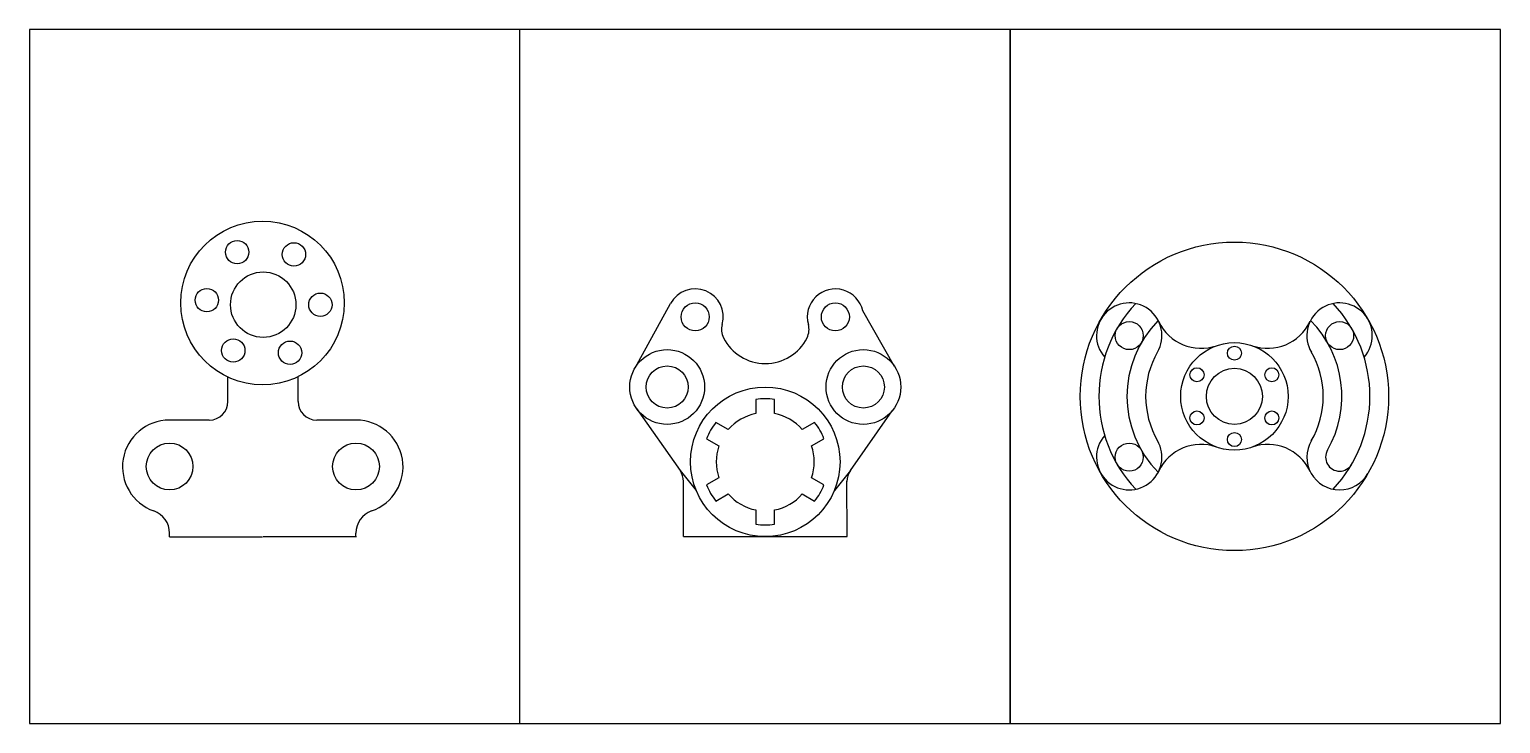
# Model space of a CAD drawing. Header units: millimetres. Extents: x 0 to 630, y 0 to 297.
import ezdxf

# ---------------------------------------------------------------- set-up
doc = ezdxf.new("R2010")
doc.units = ezdxf.units.MM

# ---------------------------------------------------------------- blocks, each defined once
blk = doc.blocks.new('*U2')
blk.add_circle((0, 0), 5)
blk = doc.blocks.new('*U3')
at = {"color": 0, "linetype": 'ByBlock', "lineweight": -2, "transparency": 16777216}
for p, rotation in [((88.94, 201.72), 119.9999999999999), ((113.24, 200.74), 59.99999999999997), ((75.95, 181.16), 180), ((87.26, 159.63), 240), ((111.56, 158.66), 299.9999999999999)]:
    blk.add_blockref('*U2', p, dxfattribs=dict(at, rotation=rotation))
blk.add_blockref('*U2', (124.55, 179.22), dxfattribs=at)
blk = doc.blocks.new('*U4')
for points in [[(-4, 3.19), (-4, -2.89)], [(4, -2.89), (4, 3.19)]]:
    blk.add_lwpolyline(points)
blk.add_arc((0, 23.81), 27, 261.48038, 278.51962)
blk = doc.blocks.new('*U5')
at = {"color": 0, "linetype": 'ByBlock', "lineweight": -2, "transparency": 16777216}
for p, rotation in [((315, 135.81), 180), ((294.38, 123.9), 240), ((335.62, 123.9), 120), ((294.38, 100.1), 299.9999999999999), ((335.62, 100.1), 59.99999999999997)]:
    blk.add_blockref('*U4', p, dxfattribs=dict(at, rotation=rotation))
blk.add_blockref('*U4', (315, 88.19), dxfattribs=at)
blk = doc.blocks.new('*U6')
blk.add_circle((0, 0), 3)
blk = doc.blocks.new('*U7')
at = {"color": 0, "linetype": 'ByBlock', "lineweight": -2, "transparency": 16777216}
for p, rotation in [((515.83, 158.5), 180), ((499.81, 149.25), 240), ((531.85, 149.25), 120), ((499.81, 130.75), 299.9999999999999), ((531.85, 130.75), 59.99999999999997)]:
    blk.add_blockref('*U6', p, dxfattribs=dict(at, rotation=rotation))
blk.add_blockref('*U6', (515.83, 121.5), dxfattribs=at)

msp = doc.modelspace()

# ---------------------------------------------------------------- linework, layer by layer
for p, q in [((259.28, 152.23), (274.49, 179.8)), ((370.37, 152.79), (356.73, 176.54)), ((297, 174), (297, 174)), ((85, 137.85), (85, 148.24)), ((115, 137.85), (115, 148.44)), ((259.91, 134.8), (278.55, 108.24)), ((351.43, 108.24), (369.34, 133.81)), ((77, 129.85), (59.85, 129.85)), ((139.93, 129.85), (123, 129.85)), ((548.74, 121), (548.74, 121)), ((548.74, 121), (548.74, 121)), ((555.67, 117), (555.67, 117)), ((555.67, 117), (555.67, 117)), ((278.55, 108.24), (285.45, 99.71)), ((351.43, 108.24), (344.57, 99.76)), ((280, 80), (280, 103.64)), ((350, 80), (349.98, 103.65)), ((572.99, 107), (572.99, 107)), ((60, 79.87), (60, 81.51)), ((60, 79.87), (99.71, 79.87)), ((140.08, 79.87), (100.08, 79.87)), ((139.79, 80), (139.79, 81.51)), ((280, 80), (315, 80)), ((315, 80), (350, 80))]:
    msp.add_line(p, q)
for points in [[(0, 0), (210, 0), (210, 297), (0, 297)], [(209.83, 0), (419.83, 0), (419.83, 297), (209.83, 297)], [(419.77, 0), (629.77, 0), (629.77, 297), (419.77, 297)]]:
    msp.add_lwpolyline(points, close=True)
for centre, radius in [((99.79, 179.96), 35), ((515.83, 140), 66), ((100.08, 179.22), 14), ((285, 174), 6), ((345, 174), 6), ((470.8, 166), 6), ((560.86, 166), 6), ((273, 144), 16), ((357, 144), 16), ((515.83, 140), 23), ((273, 144), 9), ((357, 144), 9), ((515.83, 140), 12), ((315, 112), 32), ((60, 110), 10), ((139.79, 110), 10), ((470.8, 114), 6)]:
    msp.add_circle(centre, radius)
for centre, radius, start, end in [((285, 174), 12, 344.43642, 151.10614), ((345, 174), 12, 12.21027, 195.56358), ((470.8, 166), 14, 329.63841, 221.41502), ((515.83, 140), 58, 136.77405, 223.22595), ((560.86, 166), 14, 318.58498, 210.36159), ((515.83, 140), 58, 316.77405, 43.22595), ((304.27, 168.63), 8, 164.43642, 206.56284), ((325.73, 168.63), 8, 333.43716, 15.56358), ((515.83, 140), 46, 135.13969, 224.86031), ((501.53, 180.55), 20, 205.33936, 289.43001), ((530.13, 180.55), 20, 250.56999, 334.66064), ((515.83, 140), 46, 329.92074, 44.86031), ((315, 174), 20, 206.56284, 333.43716), ((515.83, 140), 38, 149.86678, 210.13322), ((515.83, 140), 38, 329.86678, 30.13322), ((77, 137.85), 8, 270, 360), ((123, 137.85), 8, 180, 270), ((315, 112), 21, 100.98058, 139.01942), ((315, 112), 21, 40.98058, 79.01942), ((59.85, 109.85), 20, 90, 250.82246), ((139.93, 109.85), 20, 289.17754, 90), ((470.8, 114), 14, 138.58498, 30.36159), ((560.86, 114), 14, 149.63841, 330), ((315, 112), 21, 160.98058, 199.01942), ((315, 112), 21, 340.98058, 19.01942), ((501.53, 99.45), 20, 70.56999, 154.66064), ((530.13, 99.45), 20, 25.33936, 109.43001), ((560.86, 114), 6, 149.39412, 329.9982), ((272, 103.64), 8, 359.99899, 35.05687), ((357.98, 103.65), 8, 144.99058, 180.04803), ((315, 112), 21, 220.98058, 259.01942), ((315, 112), 21, 280.98058, 319.01942), ((50, 81.51), 10, 360, 70.82246), ((149.79, 81.51), 10, 109.17754, 180)]:
    msp.add_arc(centre, radius, start, end)

# ---------------------------------------------------------------- block references
for name in ['*U3', '*U7', '*U5']:
    msp.add_blockref(name, (0, 0))

doc.saveas('drawing.dxf')
